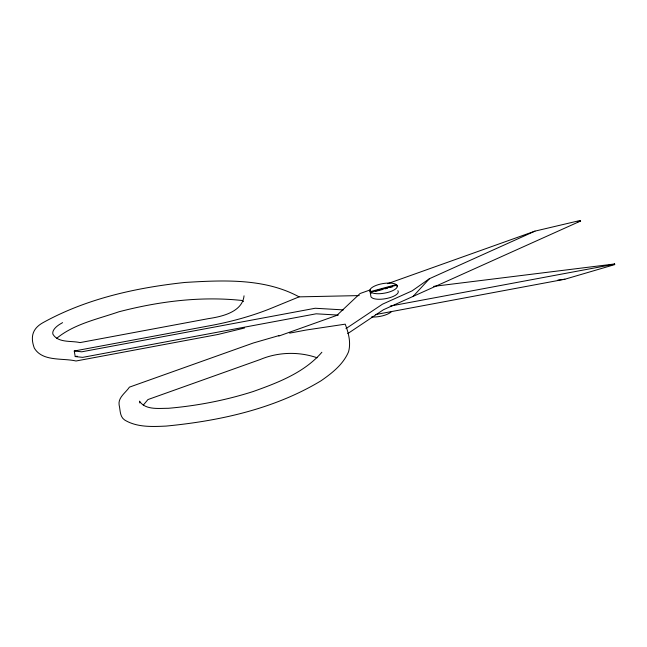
<?xml version="1.0" encoding="UTF-8"?>
<svg xmlns="http://www.w3.org/2000/svg" width="647" height="647" viewBox="0 0 647 647"><rect width="100%" height="100%" fill="white"/><g stroke="black" fill="none" stroke-linecap="round" stroke-linejoin="round"><path stroke-width="0.97" d="M375.357 314.588L564.904 279.221L614.65 264.623L614.634 263.96L433.636 286.37M413.012 296.512L429.471 278.687L534.996 231.125L580.084 220.506L580.602 221.031L383.453 309.735L347.779 333.593M143.278 405.143L147.953 399.563L260.199 359.522C278.064 351.976 298.809 351.41 317.103 357.775M321.874 352.251C304.227 372.712 277.984 382.652 253.203 391.516C225.641 400.307 197.109 405.823 168.293 408.297C158.887 408.249 145.413 410.263 139.526 401.164L139.841 402.976M56.483 338.494C73.984 323.937 97.762 319.1 118.838 311.805C158.984 301.356 200.942 296.011 242.35 300.515L243.458 301.607M429.471 278.687L412.139 290.843L382.482 304.187L345.975 328.603M62.589 322.635L59.411 324.519A36.871 12.851 -9.9 0 0 52.933 334.232C58.23 343.193 71.461 340.524 80.002 342.603L208.625 318.599C222.067 316.577 242.382 312 244.04 295.808M359.206 295.59L299.084 296.86L271.7 308.077A126.286 44.02 -9.9 0 1 210.776 325.546L74.251 351.014L75.222 356.57L82.687 357.362L316.165 313.803L338.292 315.097M370.513 289.799L360.055 293.528L336.917 315.34L278.841 336.052M387.626 283.693L534.996 231.125M577.31 221.921L580.602 221.031M244.493 328.013L217.966 334.475L75.998 361.002C62.848 357.84 42.395 361.899 34.283 348.021C30.239 337.03 32.415 328.692 42.662 322.853C86.188 298.688 135.838 287.737 184.969 282.448C223.086 280.183 264.453 278.024 299.084 296.86M396.425 285.756L395.519 284.138A13.91 4.853 -9.9 0 0 378.414 284.631A13.91 4.853 -9.9 0 0 370.319 291.66L371.184 293.261L370.99 292.153L396.878 285.117L397.072 286.225M370.319 291.66L396.231 284.648M375.309 291.473L382.984 289.395M384.908 288.877L387.788 288.093M389.704 287.575L392.583 286.799M278.938 335.591L253.357 342.983L129.4 387.157C125.785 392.68 117.908 397.42 119.129 404.965C120.382 410.093 119.663 416.619 124.604 419.968C136.881 427.497 152.166 426.697 166.012 426.09C219.737 420.914 274.328 408.961 320.993 380.816C332.024 373.157 343.153 364.496 348.555 351.798C351.078 342.457 348.539 332.946 345.207 324.163L306.023 330.051L289.662 333.132M75.222 356.57L77.203 356.198M390.27 306.071L614.577 264.219M557.908 280.078L564.904 279.221M343.355 309.897L315.194 308.255L81.724 351.814L74.251 351.014M370.99 292.153L371.669 292.646A13.91 4.853 -9.9 0 0 388.782 292.145A13.91 4.853 -9.9 0 0 396.878 285.117M580.084 220.506L580.157 220.91M369.866 290.463L370.836 296.011A13.91 4.853 -9.9 0 0 371.281 297.216L372.64 298.194A13.91 4.853 -9.9 0 0 389.745 297.693A13.91 4.853 -9.9 0 0 397.848 290.665M614.634 263.96L614.65 264.623M391.281 311.822A13.91 4.853 -9.9 0 1 371.499 316.965"/></g></svg>
